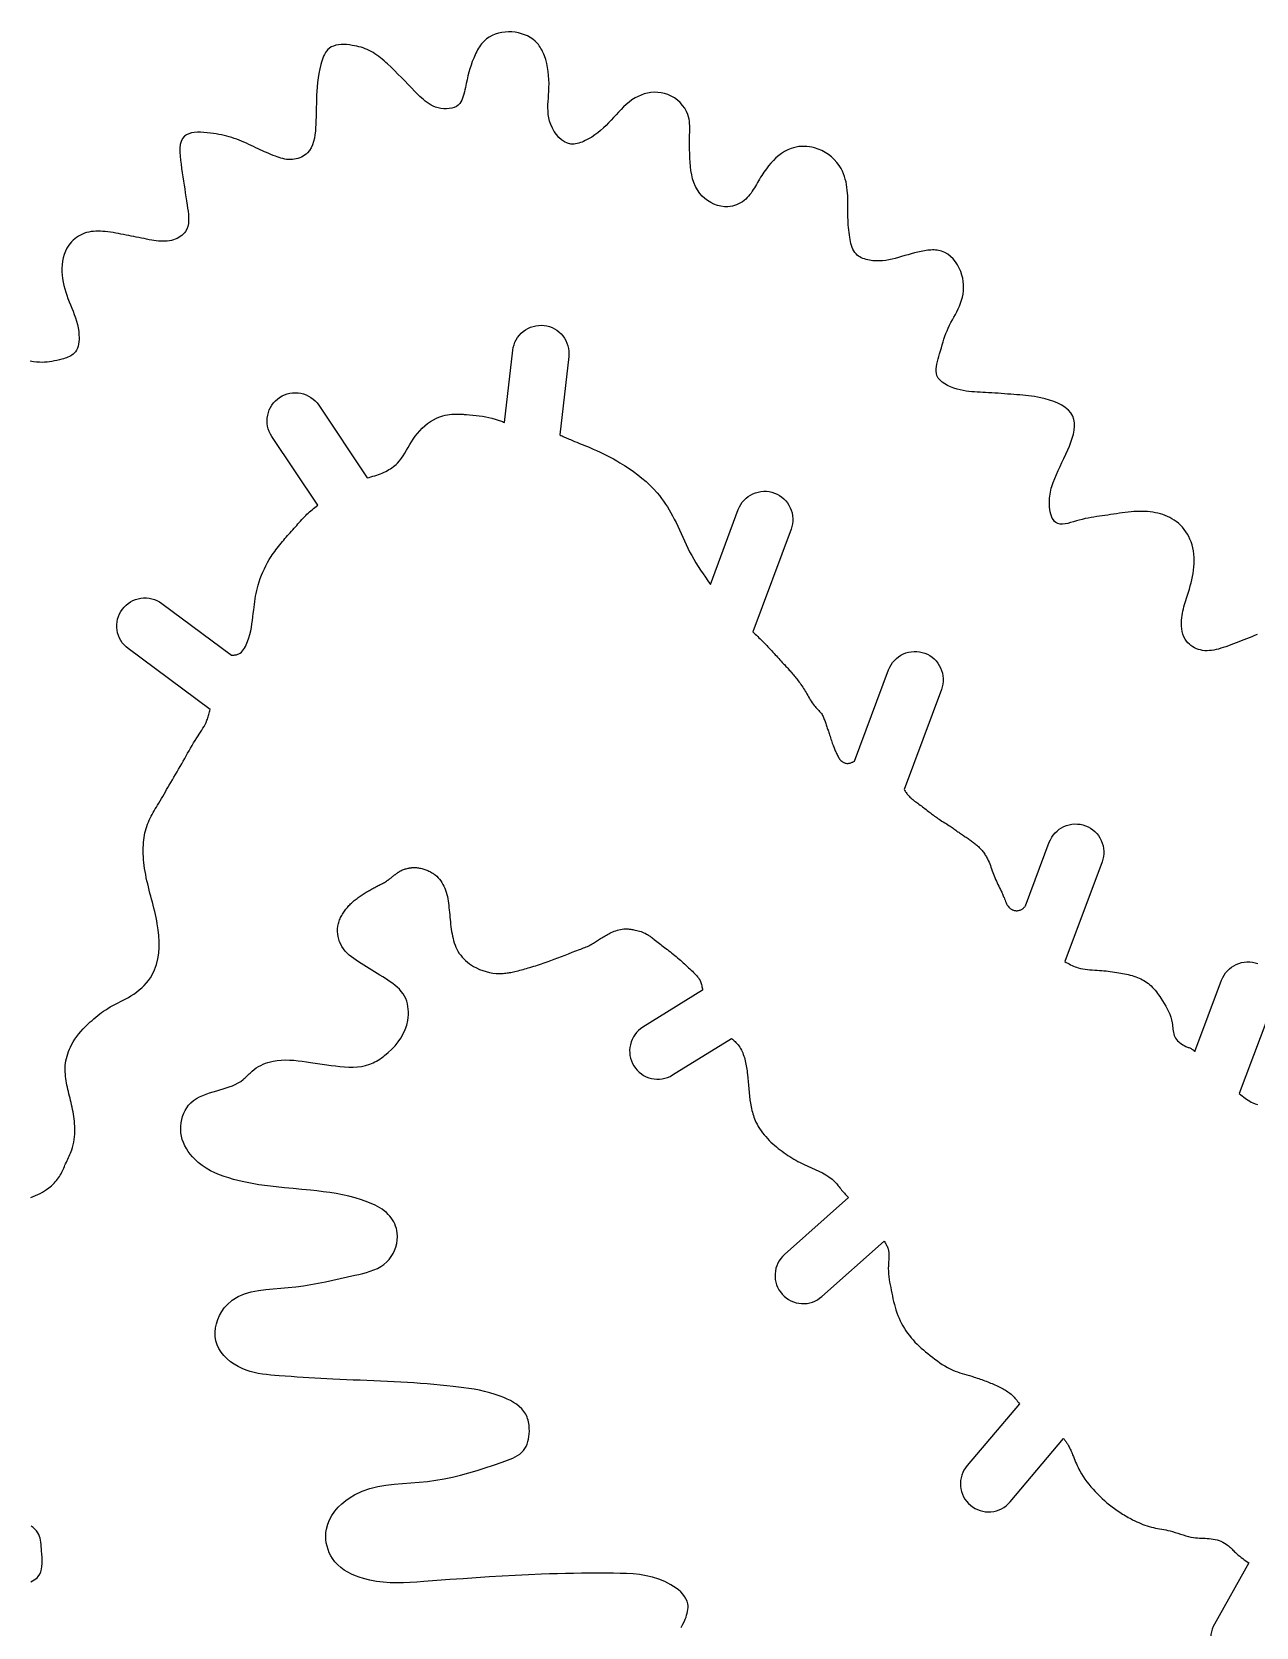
# Model space of a CAD drawing. Extents: x 0 to 235, y 0 to 140.
# Drawn here: x 174.3 to 206.95, y 47.94 to 90.47 of the extents above; entities that cross this region are included whole.
import ezdxf

# ---------------------------------------------------------------- set-up
doc = ezdxf.new("R2010")
doc.units = 0
doc.layers.add('CK_LEVEL_1', color=1, linetype='CONTINUOUS')

msp = doc.modelspace()

# ---------------------------------------------------------------- linework, layer by layer
at = {"layer": 'CK_LEVEL_1'}
for points in [[(206.983, 74.407), (206.91, 74.379), (206.838, 74.35), (206.765, 74.322), (206.693, 74.293), (206.625, 74.265), (206.556, 74.237), (206.487, 74.21), (206.418, 74.183), (206.349, 74.156), (206.28, 74.13), (206.21, 74.105), (206.139, 74.081), (206.068, 74.057), (206.008, 74.039), (205.948, 74.021), (205.887, 74.006), (205.826, 73.993), (205.765, 73.983), (205.704, 73.977), (205.642, 73.974), (205.581, 73.976), (205.519, 73.984), (205.465, 73.995), (205.412, 74.011), (205.359, 74.03), (205.309, 74.054), (205.26, 74.082), (205.214, 74.113), (205.171, 74.148), (205.131, 74.186), (205.096, 74.227), (205.056, 74.286), (205.024, 74.35), (204.998, 74.417), (204.98, 74.488), (204.967, 74.56), (204.959, 74.634), (204.957, 74.708), (204.96, 74.783), (204.966, 74.857), (204.975, 74.917), (204.985, 74.976), (204.998, 75.034), (205.012, 75.091), (205.027, 75.148), (205.044, 75.205), (205.061, 75.261), (205.079, 75.317), (205.097, 75.373), (205.123, 75.454), (205.148, 75.536), (205.172, 75.619), (205.196, 75.702), (205.217, 75.785), (205.237, 75.869), (205.254, 75.953), (205.269, 76.038), (205.282, 76.124), (205.291, 76.209), (205.296, 76.294), (205.298, 76.38), (205.296, 76.465), (205.29, 76.55), (205.279, 76.635), (205.263, 76.718), (205.242, 76.8), (205.215, 76.881), (205.187, 76.951), (205.154, 77.019), (205.118, 77.085), (205.077, 77.148), (205.032, 77.209), (204.984, 77.267), (204.932, 77.322), (204.877, 77.373), (204.818, 77.42), (204.764, 77.458), (204.707, 77.494), (204.648, 77.526), (204.587, 77.555), (204.525, 77.581), (204.462, 77.604), (204.397, 77.624), (204.332, 77.641), (204.267, 77.655), (204.195, 77.668), (204.124, 77.678), (204.051, 77.685), (203.979, 77.689), (203.907, 77.691), (203.834, 77.691), (203.761, 77.689), (203.689, 77.685), (203.616, 77.679), (203.537, 77.671), (203.459, 77.662), (203.381, 77.652), (203.303, 77.641), (203.225, 77.629), (203.148, 77.617), (203.071, 77.605), (202.995, 77.593), (202.919, 77.582), (202.845, 77.571), (202.771, 77.561), (202.698, 77.55), (202.623, 77.539), (202.548, 77.527), (202.472, 77.513), (202.394, 77.496), (202.315, 77.478), (202.233, 77.456), (202.157, 77.434), (202.081, 77.411), (202.004, 77.39), (201.929, 77.371), (201.856, 77.358), (201.787, 77.351), (201.722, 77.353), (201.663, 77.366), (201.61, 77.392), (201.574, 77.423), (201.542, 77.463), (201.515, 77.51), (201.493, 77.562), (201.474, 77.619), (201.46, 77.679), (201.449, 77.742), (201.442, 77.804), (201.437, 77.867), (201.436, 77.926), (201.437, 77.984), (201.441, 78.04), (201.446, 78.095), (201.454, 78.149), (201.464, 78.202), (201.475, 78.254), (201.488, 78.305), (201.503, 78.355), (201.538, 78.463), (201.578, 78.568), (201.623, 78.673), (201.671, 78.778), (201.721, 78.884), (201.773, 78.991), (201.826, 79.101), (201.879, 79.213), (201.931, 79.33), (201.973, 79.433), (202.013, 79.537), (202.048, 79.643), (202.076, 79.748), (202.096, 79.852), (202.107, 79.954), (202.106, 80.051), (202.091, 80.143), (202.062, 80.229), (202.011, 80.314), (201.944, 80.39), (201.862, 80.459), (201.768, 80.519), (201.665, 80.572), (201.554, 80.619), (201.44, 80.658), (201.323, 80.692), (201.207, 80.719), (201.124, 80.736), (201.042, 80.75), (200.962, 80.762), (200.882, 80.773), (200.803, 80.781), (200.725, 80.788), (200.647, 80.795), (200.568, 80.801), (200.489, 80.807), (200.406, 80.813), (200.322, 80.819), (200.238, 80.826), (200.154, 80.832), (200.069, 80.838), (199.985, 80.844), (199.901, 80.849), (199.817, 80.855), (199.734, 80.859), (199.661, 80.862), (199.587, 80.866), (199.514, 80.87), (199.441, 80.875), (199.367, 80.881), (199.292, 80.889), (199.216, 80.899), (199.139, 80.912), (199.061, 80.929), (198.974, 80.951), (198.887, 80.978), (198.802, 81.009), (198.721, 81.046), (198.645, 81.087), (198.577, 81.135), (198.519, 81.187), (198.472, 81.246), (198.438, 81.311), (198.423, 81.367), (198.416, 81.426), (198.416, 81.488), (198.423, 81.552), (198.434, 81.618), (198.45, 81.685), (198.468, 81.753), (198.488, 81.821), (198.508, 81.888), (198.532, 81.97), (198.556, 82.051), (198.579, 82.13), (198.602, 82.207), (198.625, 82.284), (198.65, 82.359), (198.677, 82.433), (198.706, 82.506), (198.737, 82.578), (198.773, 82.651), (198.811, 82.723), (198.85, 82.796), (198.89, 82.868), (198.93, 82.941), (198.969, 83.014), (199.006, 83.089), (199.04, 83.164), (199.07, 83.241), (199.096, 83.321), (199.117, 83.402), (199.133, 83.484), (199.143, 83.567), (199.148, 83.651), (199.146, 83.735), (199.139, 83.82), (199.125, 83.905), (199.104, 83.989), (199.073, 84.082), (199.033, 84.174), (198.986, 84.261), (198.931, 84.344), (198.869, 84.42), (198.801, 84.488), (198.727, 84.546), (198.647, 84.593), (198.562, 84.627), (198.522, 84.638), (198.482, 84.647), (198.442, 84.653), (198.4, 84.657), (198.359, 84.659), (198.317, 84.659), (198.275, 84.657), (198.233, 84.655), (198.191, 84.651), (198.102, 84.639), (198.013, 84.623), (197.925, 84.604), (197.839, 84.583), (197.752, 84.559), (197.666, 84.534), (197.581, 84.509), (197.495, 84.484), (197.408, 84.459), (197.324, 84.436), (197.24, 84.416), (197.155, 84.398), (197.07, 84.383), (196.984, 84.373), (196.898, 84.367), (196.811, 84.366), (196.723, 84.372), (196.636, 84.385), (196.591, 84.394), (196.547, 84.405), (196.503, 84.419), (196.461, 84.435), (196.42, 84.453), (196.38, 84.474), (196.344, 84.497), (196.31, 84.524), (196.279, 84.553), (196.247, 84.591), (196.219, 84.634), (196.195, 84.68), (196.175, 84.728), (196.159, 84.778), (196.144, 84.831), (196.133, 84.884), (196.122, 84.938), (196.113, 84.992), (196.103, 85.06), (196.094, 85.128), (196.086, 85.195), (196.079, 85.262), (196.073, 85.328), (196.069, 85.395), (196.065, 85.461), (196.063, 85.527), (196.061, 85.593), (196.061, 85.657), (196.061, 85.721), (196.061, 85.786), (196.061, 85.851), (196.061, 85.916), (196.061, 85.981), (196.059, 86.046), (196.057, 86.111), (196.053, 86.177), (196.047, 86.252), (196.038, 86.328), (196.026, 86.402), (196.012, 86.477), (195.993, 86.55), (195.972, 86.622), (195.946, 86.693), (195.916, 86.762), (195.882, 86.829), (195.828, 86.914), (195.767, 86.995), (195.698, 87.071), (195.623, 87.141), (195.542, 87.205), (195.456, 87.261), (195.366, 87.31), (195.271, 87.351), (195.174, 87.383), (195.104, 87.399), (195.034, 87.411), (194.963, 87.419), (194.892, 87.422), (194.821, 87.42), (194.751, 87.414), (194.681, 87.402), (194.613, 87.386), (194.546, 87.365), (194.459, 87.33), (194.375, 87.286), (194.294, 87.235), (194.218, 87.177), (194.144, 87.114), (194.075, 87.047), (194.009, 86.976), (193.946, 86.901), (193.887, 86.825), (193.855, 86.78), (193.823, 86.735), (193.793, 86.689), (193.763, 86.643), (193.734, 86.596), (193.705, 86.549), (193.677, 86.502), (193.649, 86.455), (193.621, 86.407), (193.594, 86.361), (193.567, 86.314), (193.538, 86.268), (193.509, 86.223), (193.479, 86.178), (193.447, 86.135), (193.413, 86.093), (193.377, 86.054), (193.339, 86.016), (193.295, 85.979), (193.247, 85.945), (193.198, 85.915), (193.146, 85.887), (193.092, 85.864), (193.037, 85.845), (192.98, 85.83), (192.922, 85.819), (192.864, 85.813), (192.769, 85.813), (192.674, 85.825), (192.581, 85.848), (192.49, 85.881), (192.403, 85.924), (192.32, 85.975), (192.242, 86.033), (192.172, 86.098), (192.109, 86.169), (192.047, 86.259), (191.995, 86.354), (191.953, 86.454), (191.921, 86.559), (191.895, 86.667), (191.876, 86.776), (191.863, 86.888), (191.853, 86.999), (191.847, 87.11), (191.844, 87.179), (191.842, 87.248), (191.84, 87.316), (191.839, 87.384), (191.838, 87.452), (191.838, 87.52), (191.839, 87.588), (191.84, 87.657), (191.841, 87.726), (191.843, 87.787), (191.844, 87.848), (191.844, 87.909), (191.843, 87.97), (191.839, 88.031), (191.834, 88.091), (191.824, 88.151), (191.811, 88.209), (191.794, 88.267), (191.758, 88.354), (191.711, 88.437), (191.654, 88.515), (191.588, 88.588), (191.515, 88.654), (191.435, 88.712), (191.35, 88.762), (191.261, 88.803), (191.168, 88.834), (191.079, 88.853), (190.989, 88.862), (190.899, 88.863), (190.809, 88.856), (190.72, 88.841), (190.632, 88.818), (190.546, 88.789), (190.464, 88.753), (190.384, 88.712), (190.302, 88.66), (190.224, 88.603), (190.15, 88.541), (190.079, 88.476), (190.011, 88.407), (189.944, 88.337), (189.878, 88.265), (189.812, 88.192), (189.746, 88.12), (189.679, 88.049), (189.61, 87.979), (189.539, 87.912), (189.466, 87.847), (189.39, 87.785), (189.312, 87.726), (189.23, 87.671), (189.144, 87.62), (189.055, 87.574), (189.013, 87.555), (188.971, 87.537), (188.929, 87.521), (188.886, 87.507), (188.843, 87.496), (188.799, 87.487), (188.757, 87.482), (188.714, 87.481), (188.672, 87.483), (188.586, 87.503), (188.504, 87.54), (188.426, 87.593), (188.355, 87.658), (188.289, 87.734), (188.231, 87.818), (188.181, 87.908), (188.139, 88.002), (188.107, 88.097), (188.085, 88.186), (188.071, 88.274), (188.063, 88.361), (188.061, 88.448), (188.062, 88.534), (188.067, 88.621), (188.073, 88.707), (188.079, 88.793), (188.085, 88.88), (188.089, 88.988), (188.09, 89.095), (188.087, 89.203), (188.08, 89.311), (188.069, 89.418), (188.052, 89.524), (188.029, 89.63), (188.001, 89.734), (187.966, 89.836), (187.951, 89.876), (187.934, 89.916), (187.916, 89.955), (187.896, 89.993), (187.876, 90.031), (187.854, 90.067), (187.83, 90.102), (187.805, 90.136), (187.778, 90.169), (187.72, 90.227), (187.657, 90.279), (187.588, 90.325), (187.515, 90.365), (187.437, 90.399), (187.357, 90.426), (187.274, 90.447), (187.189, 90.462), (187.102, 90.471), (187.011, 90.473), (186.919, 90.468), (186.829, 90.456), (186.74, 90.436), (186.655, 90.409), (186.573, 90.375), (186.496, 90.334), (186.424, 90.285), (186.358, 90.228), (186.325, 90.194), (186.293, 90.157), (186.264, 90.119), (186.236, 90.079), (186.21, 90.038), (186.186, 89.996), (186.163, 89.953), (186.141, 89.909), (186.12, 89.865), (186.08, 89.773), (186.043, 89.68), (186.01, 89.587), (185.98, 89.492), (185.952, 89.396), (185.927, 89.299), (185.903, 89.199), (185.88, 89.097), (185.859, 88.992), (185.846, 88.933), (185.834, 88.874), (185.82, 88.816), (185.804, 88.759), (185.785, 88.704), (185.763, 88.653), (185.737, 88.605), (185.707, 88.562), (185.67, 88.524), (185.619, 88.487), (185.56, 88.459), (185.496, 88.439), (185.427, 88.427), (185.355, 88.422), (185.281, 88.424), (185.207, 88.433), (185.135, 88.448), (185.065, 88.469), (185.004, 88.493), (184.946, 88.522), (184.891, 88.554), (184.839, 88.589), (184.789, 88.627), (184.74, 88.668), (184.693, 88.71), (184.648, 88.753), (184.603, 88.797), (184.511, 88.888), (184.421, 88.98), (184.331, 89.072), (184.242, 89.165), (184.152, 89.257), (184.061, 89.35), (183.969, 89.441), (183.876, 89.531), (183.781, 89.62), (183.735, 89.661), (183.689, 89.702), (183.642, 89.742), (183.594, 89.781), (183.546, 89.818), (183.497, 89.854), (183.447, 89.888), (183.396, 89.92), (183.344, 89.95), (183.293, 89.977), (183.24, 90.001), (183.187, 90.024), (183.132, 90.044), (183.076, 90.062), (183.019, 90.078), (182.96, 90.092), (182.9, 90.105), (182.839, 90.115), (182.766, 90.126), (182.692, 90.133), (182.618, 90.136), (182.545, 90.135), (182.473, 90.129), (182.405, 90.117), (182.341, 90.097), (182.281, 90.071), (182.228, 90.035), (182.191, 90.001), (182.157, 89.963), (182.128, 89.92), (182.101, 89.873), (182.078, 89.823), (182.057, 89.771), (182.038, 89.718), (182.021, 89.663), (182.006, 89.608), (181.976, 89.486), (181.952, 89.365), (181.933, 89.245), (181.918, 89.126), (181.906, 89.008), (181.898, 88.891), (181.892, 88.774), (181.888, 88.657), (181.884, 88.54), (181.883, 88.483), (181.882, 88.425), (181.88, 88.368), (181.879, 88.31), (181.877, 88.251), (181.876, 88.192), (181.874, 88.133), (181.872, 88.073), (181.869, 88.012), (181.864, 87.919), (181.857, 87.825), (181.846, 87.731), (181.831, 87.639), (181.81, 87.551), (181.782, 87.466), (181.746, 87.386), (181.7, 87.313), (181.644, 87.248), (181.608, 87.216), (181.57, 87.187), (181.528, 87.16), (181.485, 87.137), (181.439, 87.117), (181.392, 87.1), (181.344, 87.087), (181.296, 87.077), (181.247, 87.071), (181.195, 87.068), (181.143, 87.07), (181.091, 87.075), (181.04, 87.083), (180.989, 87.094), (180.939, 87.108), (180.889, 87.123), (180.839, 87.14), (180.79, 87.158), (180.731, 87.181), (180.672, 87.204), (180.615, 87.229), (180.557, 87.254), (180.5, 87.28), (180.443, 87.306), (180.386, 87.332), (180.33, 87.359), (180.273, 87.386), (180.209, 87.416), (180.146, 87.446), (180.082, 87.475), (180.017, 87.504), (179.953, 87.532), (179.889, 87.559), (179.824, 87.585), (179.76, 87.61), (179.696, 87.633), (179.629, 87.655), (179.562, 87.676), (179.494, 87.694), (179.426, 87.712), (179.356, 87.727), (179.285, 87.741), (179.212, 87.754), (179.137, 87.766), (179.059, 87.776), (178.973, 87.786), (178.885, 87.793), (178.797, 87.797), (178.711, 87.797), (178.628, 87.791), (178.55, 87.779), (178.479, 87.759), (178.416, 87.73), (178.363, 87.692), (178.312, 87.631), (178.277, 87.555), (178.255, 87.469), (178.244, 87.372), (178.243, 87.269), (178.248, 87.162), (178.259, 87.052), (178.274, 86.943), (178.289, 86.835), (178.307, 86.718), (178.324, 86.605), (178.34, 86.496), (178.356, 86.39), (178.372, 86.285), (178.388, 86.181), (178.404, 86.076), (178.421, 85.968), (178.438, 85.857), (178.451, 85.775), (178.463, 85.692), (178.472, 85.608), (178.477, 85.525), (178.477, 85.444), (178.47, 85.365), (178.455, 85.289), (178.43, 85.218), (178.394, 85.152), (178.365, 85.114), (178.332, 85.078), (178.295, 85.046), (178.255, 85.016), (178.212, 84.989), (178.167, 84.965), (178.12, 84.945), (178.072, 84.927), (178.023, 84.913), (177.964, 84.901), (177.905, 84.894), (177.846, 84.89), (177.788, 84.89), (177.729, 84.893), (177.67, 84.898), (177.611, 84.905), (177.552, 84.912), (177.492, 84.921), (177.424, 84.934), (177.356, 84.948), (177.287, 84.961), (177.219, 84.975), (177.151, 84.988), (177.082, 85.002), (177.014, 85.015), (176.946, 85.029), (176.878, 85.043), (176.809, 85.057), (176.74, 85.071), (176.672, 85.084), (176.603, 85.097), (176.534, 85.109), (176.464, 85.121), (176.395, 85.131), (176.325, 85.14), (176.254, 85.148), (176.191, 85.154), (176.128, 85.158), (176.065, 85.159), (176.002, 85.159), (175.939, 85.155), (175.877, 85.149), (175.816, 85.138), (175.755, 85.124), (175.696, 85.105), (175.642, 85.084), (175.589, 85.058), (175.537, 85.028), (175.488, 84.995), (175.441, 84.958), (175.396, 84.919), (175.354, 84.876), (175.315, 84.831), (175.279, 84.784), (175.231, 84.706), (175.191, 84.624), (175.158, 84.538), (175.133, 84.45), (175.115, 84.359), (175.103, 84.266), (175.098, 84.173), (175.098, 84.079), (175.104, 83.987), (175.115, 83.895), (175.13, 83.804), (175.15, 83.714), (175.173, 83.626), (175.199, 83.538), (175.228, 83.452), (175.259, 83.366), (175.291, 83.281), (175.324, 83.196), (175.358, 83.11), (175.393, 83.025), (175.425, 82.939), (175.456, 82.852), (175.485, 82.764), (175.509, 82.675), (175.529, 82.583), (175.544, 82.489), (175.552, 82.392), (175.554, 82.332), (175.553, 82.271), (175.548, 82.211), (175.539, 82.152), (175.527, 82.095), (175.509, 82.041), (175.486, 81.991), (175.458, 81.945), (175.424, 81.904), (175.396, 81.878), (175.365, 81.855), (175.331, 81.835), (175.296, 81.817), (175.258, 81.801), (175.219, 81.786), (175.18, 81.773), (175.139, 81.761), (175.099, 81.749), (175.031, 81.732), (174.964, 81.715), (174.898, 81.701), (174.831, 81.689), (174.765, 81.678), (174.7, 81.671), (174.634, 81.666), (174.569, 81.663), (174.503, 81.664), (174.42, 81.67), (174.337, 81.679), (174.253, 81.692)], [(207.437, 64.667), (206.502, 62.167), (206.541, 62.135), (206.58, 62.105), (206.619, 62.074), (206.658, 62.045), (206.698, 62.017), (206.739, 61.99), (206.78, 61.965), (206.823, 61.942), (206.867, 61.922), (206.925, 61.899), (206.985, 61.88)], [(174.27, 49.151), (174.315, 49.176), (174.358, 49.202), (174.398, 49.231), (174.434, 49.262), (174.465, 49.296), (174.504, 49.354), (174.532, 49.419), (174.552, 49.489), (174.564, 49.564), (174.569, 49.642), (174.57, 49.724), (174.567, 49.807), (174.562, 49.891), (174.556, 49.974), (174.552, 50.034), (174.547, 50.093), (174.542, 50.15), (174.535, 50.207), (174.526, 50.261), (174.513, 50.314), (174.498, 50.364), (174.478, 50.412), (174.454, 50.457), (174.418, 50.507), (174.375, 50.554), (174.326, 50.597), (174.273, 50.636)]]:
    msp.add_lwpolyline(points, dxfattribs=at)
for points in [[(174.267, 59.399), (174.33, 59.423), (174.393, 59.449), (174.455, 59.477), (174.516, 59.507), (174.575, 59.54), (174.633, 59.575), (174.69, 59.613), (174.745, 59.654), (174.782, 59.683), (174.818, 59.713), (174.852, 59.745), (174.886, 59.778), (174.918, 59.812), (174.949, 59.847), (174.978, 59.884), (175.006, 59.921), (175.031, 59.96), (175.053, 59.996), (175.073, 60.032), (175.092, 60.07), (175.11, 60.107), (175.128, 60.146), (175.145, 60.184), (175.162, 60.223), (175.179, 60.262), (175.196, 60.3), (175.215, 60.34), (175.234, 60.381), (175.253, 60.421), (175.273, 60.461), (175.291, 60.501), (175.31, 60.542), (175.327, 60.582), (175.344, 60.623), (175.359, 60.665), (175.381, 60.732), (175.399, 60.802), (175.414, 60.872), (175.425, 60.943), (175.433, 61.014), (175.439, 61.086), (175.442, 61.158), (175.442, 61.23), (175.44, 61.303), (175.436, 61.366), (175.431, 61.43), (175.424, 61.494), (175.416, 61.557), (175.406, 61.62), (175.395, 61.682), (175.383, 61.745), (175.371, 61.807), (175.357, 61.869), (175.343, 61.928), (175.329, 61.986), (175.314, 62.045), (175.3, 62.103), (175.285, 62.162), (175.271, 62.22), (175.257, 62.279), (175.244, 62.338), (175.231, 62.397), (175.22, 62.455), (175.21, 62.512), (175.202, 62.57), (175.194, 62.628), (175.189, 62.686), (175.185, 62.744), (175.184, 62.803), (175.185, 62.861), (175.188, 62.919), (175.195, 62.982), (175.205, 63.046), (175.218, 63.108), (175.234, 63.17), (175.253, 63.232), (175.274, 63.292), (175.298, 63.352), (175.325, 63.41), (175.353, 63.468), (175.397, 63.544), (175.444, 63.618), (175.494, 63.689), (175.548, 63.758), (175.604, 63.825), (175.663, 63.891), (175.724, 63.954), (175.787, 64.016), (175.851, 64.077), (175.9, 64.121), (175.95, 64.165), (176.001, 64.208), (176.052, 64.25), (176.104, 64.291), (176.157, 64.33), (176.21, 64.368), (176.265, 64.404), (176.32, 64.439), (176.387, 64.479), (176.455, 64.516), (176.524, 64.552), (176.594, 64.588), (176.663, 64.623), (176.733, 64.659), (176.802, 64.695), (176.871, 64.734), (176.938, 64.774), (177.013, 64.823), (177.086, 64.875), (177.157, 64.931), (177.225, 64.99), (177.289, 65.052), (177.349, 65.117), (177.405, 65.186), (177.457, 65.257), (177.503, 65.332), (177.569, 65.467), (177.619, 65.609), (177.655, 65.757), (177.678, 65.909), (177.689, 66.065), (177.69, 66.223), (177.681, 66.381), (177.664, 66.538), (177.641, 66.693), (177.626, 66.777), (177.609, 66.861), (177.591, 66.944), (177.572, 67.026), (177.552, 67.108), (177.531, 67.19), (177.51, 67.271), (177.489, 67.352), (177.467, 67.433), (177.446, 67.514), (177.425, 67.595), (177.405, 67.677), (177.385, 67.758), (177.366, 67.84), (177.348, 67.923), (177.331, 68.005), (177.316, 68.088), (177.303, 68.171), (177.292, 68.248), (177.282, 68.326), (177.275, 68.404), (177.269, 68.482), (177.266, 68.561), (177.264, 68.639), (177.266, 68.717), (177.269, 68.796), (177.275, 68.874), (177.282, 68.935), (177.29, 68.996), (177.301, 69.056), (177.313, 69.116), (177.327, 69.176), (177.342, 69.235), (177.36, 69.293), (177.381, 69.351), (177.403, 69.408), (177.425, 69.46), (177.45, 69.511), (177.475, 69.561), (177.502, 69.611), (177.53, 69.66), (177.559, 69.709), (177.588, 69.758), (177.617, 69.807), (177.646, 69.855), (177.682, 69.914), (177.717, 69.974), (177.752, 70.033), (177.787, 70.093), (177.821, 70.152), (177.856, 70.212), (177.89, 70.271), (177.925, 70.331), (177.96, 70.39), (178.001, 70.461), (178.043, 70.533), (178.085, 70.604), (178.127, 70.675), (178.169, 70.747), (178.21, 70.818), (178.252, 70.889), (178.293, 70.961), (178.334, 71.033), (178.373, 71.102), (178.412, 71.171), (178.451, 71.241), (178.49, 71.31), (178.53, 71.379), (178.57, 71.448), (178.61, 71.517), (178.652, 71.585), (178.694, 71.653), (178.727, 71.704), (178.76, 71.754), (178.793, 71.805), (178.826, 71.856), (178.857, 71.907), (178.887, 71.959), (178.916, 72.012), (178.942, 72.066), (178.966, 72.12), (178.978, 72.151), (178.989, 72.182), (178.999, 72.214), (179.009, 72.246), (179.018, 72.277), (179.027, 72.31), (179.036, 72.342), (179.044, 72.374), (179.053, 72.406), (176.864, 74.032, -0.414214), (176.709, 75.082, -0.414214), (177.759, 75.237), (179.622, 73.853), (179.644, 73.855), (179.666, 73.857), (179.689, 73.86), (179.71, 73.863), (179.732, 73.866), (179.753, 73.87), (179.774, 73.876), (179.793, 73.882), (179.813, 73.89), (179.85, 73.911), (179.884, 73.937), (179.916, 73.969), (179.944, 74.004), (179.97, 74.043), (179.993, 74.085), (180.014, 74.129), (180.033, 74.174), (180.051, 74.219), (180.084, 74.315), (180.111, 74.41), (180.133, 74.505), (180.152, 74.598), (180.167, 74.692), (180.18, 74.785), (180.191, 74.878), (180.202, 74.972), (180.212, 75.066), (180.221, 75.139), (180.231, 75.212), (180.241, 75.285), (180.253, 75.358), (180.265, 75.432), (180.28, 75.505), (180.295, 75.577), (180.312, 75.65), (180.332, 75.721), (180.359, 75.811), (180.389, 75.899), (180.422, 75.986), (180.458, 76.072), (180.497, 76.157), (180.539, 76.24), (180.583, 76.323), (180.629, 76.404), (180.678, 76.483), (180.709, 76.53), (180.74, 76.576), (180.772, 76.622), (180.804, 76.667), (180.838, 76.712), (180.872, 76.756), (180.906, 76.8), (180.942, 76.843), (180.977, 76.886), (181.012, 76.926), (181.047, 76.965), (181.082, 77.005), (181.118, 77.044), (181.153, 77.083), (181.189, 77.122), (181.224, 77.162), (181.26, 77.201), (181.295, 77.241), (181.328, 77.279), (181.361, 77.318), (181.394, 77.356), (181.428, 77.395), (181.461, 77.433), (181.495, 77.471), (181.529, 77.508), (181.564, 77.545), (181.599, 77.581), (181.633, 77.613), (181.667, 77.644), (181.702, 77.675), (181.738, 77.705), (181.774, 77.735), (181.81, 77.765), (181.846, 77.794), (181.883, 77.823), (181.92, 77.852), (180.697, 79.688, -0.414214), (180.905, 80.729, -0.414214), (181.946, 80.52), (183.237, 78.581), (183.289, 78.596), (183.34, 78.61), (183.391, 78.625), (183.443, 78.641), (183.493, 78.657), (183.544, 78.675), (183.594, 78.693), (183.643, 78.713), (183.692, 78.735), (183.735, 78.756), (183.778, 78.779), (183.819, 78.803), (183.86, 78.828), (183.9, 78.855), (183.938, 78.883), (183.975, 78.913), (184.011, 78.944), (184.045, 78.977), (184.102, 79.039), (184.154, 79.105), (184.202, 79.174), (184.248, 79.246), (184.292, 79.319), (184.335, 79.394), (184.378, 79.469), (184.423, 79.543), (184.469, 79.616), (184.524, 79.694), (184.582, 79.769), (184.644, 79.841), (184.71, 79.909), (184.779, 79.973), (184.852, 80.032), (184.929, 80.085), (185.008, 80.133), (185.092, 80.175), (185.147, 80.198), (185.204, 80.218), (185.262, 80.236), (185.32, 80.251), (185.38, 80.263), (185.439, 80.273), (185.5, 80.28), (185.56, 80.284), (185.62, 80.286), (185.65, 80.286), (185.679, 80.285), (185.709, 80.284), (185.738, 80.283), (185.768, 80.281), (185.797, 80.279), (185.827, 80.277), (185.856, 80.275), (185.886, 80.272), (185.972, 80.265), (186.058, 80.257), (186.144, 80.249), (186.23, 80.238), (186.316, 80.227), (186.401, 80.213), (186.485, 80.196), (186.569, 80.176), (186.651, 80.152), (186.68, 80.143), (186.708, 80.134), (186.736, 80.124), (186.764, 80.114), (186.792, 80.103), (186.82, 80.093), (186.847, 80.082), (186.875, 80.071), (186.903, 80.06), (187.125, 81.988, -0.414214), (187.957, 82.647, -0.414214), (188.616, 81.816), (188.376, 79.732), (188.407, 79.717), (188.439, 79.703), (188.47, 79.688), (188.502, 79.673), (188.533, 79.659), (188.565, 79.645), (188.596, 79.631), (188.628, 79.617), (188.66, 79.603), (188.717, 79.579), (188.774, 79.555), (188.831, 79.531), (188.889, 79.508), (188.946, 79.485), (189.004, 79.463), (189.061, 79.439), (189.119, 79.416), (189.176, 79.392), (189.268, 79.353), (189.36, 79.312), (189.451, 79.27), (189.541, 79.226), (189.631, 79.181), (189.72, 79.135), (189.808, 79.087), (189.896, 79.037), (189.982, 78.987), (190.104, 78.912), (190.224, 78.833), (190.342, 78.752), (190.457, 78.667), (190.569, 78.578), (190.677, 78.485), (190.782, 78.388), (190.881, 78.287), (190.976, 78.181), (191.035, 78.11), (191.091, 78.037), (191.146, 77.962), (191.198, 77.886), (191.248, 77.809), (191.296, 77.73), (191.343, 77.65), (191.387, 77.569), (191.43, 77.487), (191.478, 77.39), (191.524, 77.293), (191.568, 77.195), (191.612, 77.097), (191.656, 76.999), (191.7, 76.901), (191.745, 76.804), (191.792, 76.707), (191.84, 76.612), (191.895, 76.511), (191.951, 76.413), (192.01, 76.315), (192.071, 76.219), (192.134, 76.123), (192.198, 76.028), (192.263, 75.933), (192.328, 75.839), (192.394, 75.745), (193.139, 77.739, -0.414214), (194.105, 78.179, -0.414214), (194.545, 77.213), (193.523, 74.479), (193.557, 74.448), (193.59, 74.417), (193.623, 74.386), (193.656, 74.355), (193.689, 74.323), (193.722, 74.292), (193.755, 74.26), (193.788, 74.228), (193.82, 74.196), (193.847, 74.168), (193.875, 74.14), (193.902, 74.112), (193.929, 74.083), (193.956, 74.055), (193.983, 74.026), (194.01, 73.997), (194.036, 73.968), (194.063, 73.939), (194.094, 73.904), (194.125, 73.87), (194.156, 73.835), (194.188, 73.8), (194.219, 73.766), (194.25, 73.731), (194.282, 73.696), (194.313, 73.662), (194.345, 73.628), (194.367, 73.604), (194.389, 73.58), (194.411, 73.556), (194.434, 73.533), (194.456, 73.509), (194.478, 73.485), (194.5, 73.461), (194.522, 73.437), (194.543, 73.413), (194.566, 73.387), (194.588, 73.361), (194.611, 73.335), (194.632, 73.309), (194.654, 73.283), (194.676, 73.256), (194.697, 73.229), (194.718, 73.202), (194.738, 73.175), (194.763, 73.141), (194.787, 73.108), (194.811, 73.074), (194.835, 73.039), (194.858, 73.005), (194.88, 72.97), (194.903, 72.934), (194.924, 72.899), (194.945, 72.863), (194.968, 72.823), (194.99, 72.783), (195.012, 72.743), (195.034, 72.704), (195.057, 72.665), (195.081, 72.626), (195.106, 72.588), (195.133, 72.552), (195.161, 72.516), (195.185, 72.489), (195.21, 72.463), (195.235, 72.437), (195.26, 72.411), (195.285, 72.385), (195.309, 72.358), (195.332, 72.331), (195.354, 72.303), (195.374, 72.274), (195.388, 72.249), (195.401, 72.224), (195.412, 72.198), (195.423, 72.171), (195.433, 72.144), (195.443, 72.116), (195.452, 72.088), (195.461, 72.061), (195.47, 72.033), (195.48, 72.003), (195.49, 71.974), (195.501, 71.944), (195.511, 71.915), (195.522, 71.886), (195.532, 71.857), (195.542, 71.827), (195.553, 71.798), (195.563, 71.769), (195.575, 71.732), (195.587, 71.694), (195.599, 71.657), (195.611, 71.62), (195.622, 71.583), (195.634, 71.546), (195.647, 71.509), (195.66, 71.472), (195.673, 71.436), (195.683, 71.41), (195.693, 71.385), (195.704, 71.36), (195.715, 71.334), (195.726, 71.309), (195.738, 71.284), (195.75, 71.258), (195.762, 71.233), (195.774, 71.207), (195.787, 71.182), (195.799, 71.157), (195.813, 71.133), (195.827, 71.109), (195.842, 71.086), (195.859, 71.065), (195.877, 71.045), (195.897, 71.027), (195.919, 71.011), (195.936, 71.001), (195.954, 70.993), (195.972, 70.986), (195.992, 70.98), (196.011, 70.976), (196.031, 70.973), (196.051, 70.972), (196.071, 70.972), (196.09, 70.974), (196.108, 70.977), (196.125, 70.981), (196.142, 70.987), (196.158, 70.993), (196.174, 71), (196.191, 71.008), (196.207, 71.016), (196.223, 71.024), (196.239, 71.033), (197.149, 73.469, -0.414214), (198.115, 73.909, -0.414214), (198.555, 72.943), (197.559, 70.277), (197.573, 70.256), (197.587, 70.235), (197.601, 70.214), (197.615, 70.193), (197.63, 70.173), (197.645, 70.153), (197.661, 70.133), (197.677, 70.114), (197.694, 70.095), (197.717, 70.072), (197.741, 70.049), (197.765, 70.028), (197.791, 70.007), (197.817, 69.986), (197.843, 69.966), (197.87, 69.947), (197.897, 69.927), (197.924, 69.908), (197.957, 69.884), (197.989, 69.861), (198.021, 69.837), (198.053, 69.813), (198.084, 69.789), (198.116, 69.765), (198.148, 69.741), (198.179, 69.716), (198.211, 69.692), (198.238, 69.671), (198.266, 69.65), (198.293, 69.629), (198.321, 69.608), (198.349, 69.587), (198.376, 69.567), (198.405, 69.546), (198.433, 69.526), (198.461, 69.506), (198.497, 69.482), (198.534, 69.458), (198.571, 69.435), (198.607, 69.412), (198.644, 69.389), (198.681, 69.365), (198.718, 69.342), (198.754, 69.318), (198.79, 69.294), (198.816, 69.277), (198.841, 69.259), (198.866, 69.241), (198.891, 69.223), (198.916, 69.205), (198.941, 69.187), (198.966, 69.169), (198.991, 69.151), (199.017, 69.134), (199.041, 69.117), (199.066, 69.1), (199.092, 69.083), (199.117, 69.067), (199.142, 69.05), (199.167, 69.034), (199.192, 69.017), (199.218, 69.001), (199.243, 68.984), (199.267, 68.967), (199.291, 68.951), (199.315, 68.934), (199.339, 68.917), (199.363, 68.9), (199.386, 68.882), (199.409, 68.864), (199.432, 68.846), (199.455, 68.828), (199.477, 68.809), (199.499, 68.79), (199.52, 68.771), (199.542, 68.752), (199.562, 68.732), (199.583, 68.712), (199.602, 68.691), (199.622, 68.67), (199.641, 68.648), (199.659, 68.625), (199.677, 68.602), (199.694, 68.578), (199.711, 68.554), (199.727, 68.529), (199.743, 68.504), (199.758, 68.479), (199.772, 68.453), (199.785, 68.427), (199.806, 68.383), (199.826, 68.339), (199.844, 68.294), (199.862, 68.248), (199.878, 68.202), (199.895, 68.156), (199.911, 68.11), (199.927, 68.064), (199.945, 68.018), (199.963, 67.971), (199.982, 67.925), (200.002, 67.879), (200.023, 67.833), (200.044, 67.787), (200.065, 67.742), (200.087, 67.697), (200.108, 67.652), (200.13, 67.607), (200.141, 67.584), (200.153, 67.561), (200.164, 67.537), (200.175, 67.514), (200.186, 67.49), (200.196, 67.466), (200.207, 67.442), (200.217, 67.418), (200.227, 67.394), (200.24, 67.359), (200.253, 67.325), (200.267, 67.291), (200.281, 67.257), (200.297, 67.225), (200.314, 67.194), (200.333, 67.164), (200.355, 67.137), (200.38, 67.113), (200.392, 67.102), (200.405, 67.093), (200.419, 67.084), (200.433, 67.076), (200.448, 67.069), (200.463, 67.063), (200.478, 67.057), (200.494, 67.052), (200.51, 67.049), (200.531, 67.046), (200.553, 67.044), (200.574, 67.044), (200.595, 67.046), (200.616, 67.049), (200.637, 67.054), (200.657, 67.061), (200.676, 67.069), (200.695, 67.078), (200.708, 67.087), (200.721, 67.096), (200.733, 67.106), (200.745, 67.116), (200.757, 67.127), (200.768, 67.139), (200.779, 67.151), (200.79, 67.162), (200.801, 67.174), (201.435, 68.869, -0.414214), (202.4, 69.309, -0.414214), (202.841, 68.343), (201.848, 65.689), (201.887, 65.667), (201.926, 65.646), (201.965, 65.625), (202.004, 65.605), (202.043, 65.586), (202.082, 65.568), (202.122, 65.551), (202.163, 65.536), (202.203, 65.522), (202.264, 65.506), (202.326, 65.492), (202.389, 65.482), (202.453, 65.475), (202.517, 65.469), (202.581, 65.465), (202.645, 65.461), (202.71, 65.458), (202.775, 65.454), (202.832, 65.449), (202.89, 65.444), (202.947, 65.439), (203.005, 65.432), (203.062, 65.425), (203.119, 65.417), (203.176, 65.409), (203.232, 65.4), (203.289, 65.39), (203.34, 65.381), (203.39, 65.372), (203.441, 65.362), (203.491, 65.351), (203.541, 65.339), (203.591, 65.327), (203.641, 65.313), (203.69, 65.297), (203.739, 65.281), (203.784, 65.264), (203.829, 65.245), (203.873, 65.225), (203.916, 65.204), (203.958, 65.181), (204, 65.156), (204.04, 65.13), (204.078, 65.102), (204.115, 65.072), (204.153, 65.037), (204.19, 65.001), (204.224, 64.963), (204.258, 64.924), (204.29, 64.883), (204.321, 64.841), (204.351, 64.798), (204.38, 64.755), (204.409, 64.711), (204.454, 64.642), (204.497, 64.573), (204.539, 64.503), (204.578, 64.431), (204.614, 64.359), (204.645, 64.284), (204.673, 64.209), (204.695, 64.131), (204.711, 64.051), (204.717, 64.009), (204.722, 63.967), (204.726, 63.924), (204.731, 63.882), (204.736, 63.84), (204.743, 63.799), (204.753, 63.759), (204.765, 63.72), (204.781, 63.683), (204.801, 63.646), (204.826, 63.611), (204.854, 63.578), (204.886, 63.547), (204.92, 63.518), (204.957, 63.491), (204.996, 63.467), (205.035, 63.446), (205.076, 63.426), (205.097, 63.418), (205.118, 63.409), (205.139, 63.401), (205.159, 63.393), (205.179, 63.384), (205.199, 63.375), (205.219, 63.366), (205.237, 63.355), (205.255, 63.343), (205.263, 63.338), (205.27, 63.332), (205.277, 63.326), (205.285, 63.32), (205.292, 63.314), (205.299, 63.308), (205.305, 63.301), (205.312, 63.295), (205.319, 63.289), (206.031, 65.192, -0.414214), (206.996, 65.633, -0.414214)], [(191.618, 47.933), (191.662, 48.019), (191.703, 48.107), (191.724, 48.158), (191.744, 48.209), (191.761, 48.261), (191.776, 48.313), (191.787, 48.365), (191.795, 48.417), (191.799, 48.468), (191.798, 48.518), (191.792, 48.567), (191.773, 48.636), (191.743, 48.702), (191.704, 48.764), (191.657, 48.824), (191.603, 48.881), (191.543, 48.934), (191.479, 48.984), (191.412, 49.03), (191.343, 49.073), (191.18, 49.159), (191.015, 49.226), (190.847, 49.278), (190.677, 49.316), (190.505, 49.344), (190.332, 49.361), (190.158, 49.372), (189.984, 49.378), (189.809, 49.38), (189.595, 49.382), (189.381, 49.383), (189.167, 49.382), (188.953, 49.381), (188.74, 49.378), (188.527, 49.374), (188.314, 49.369), (188.101, 49.362), (187.888, 49.355), (187.54, 49.34), (187.191, 49.323), (186.843, 49.303), (186.495, 49.282), (186.146, 49.259), (185.797, 49.235), (185.448, 49.21), (185.098, 49.185), (184.747, 49.16), (184.567, 49.147), (184.388, 49.136), (184.208, 49.129), (184.028, 49.126), (183.849, 49.129), (183.67, 49.141), (183.492, 49.162), (183.314, 49.194), (183.137, 49.239), (183.03, 49.273), (182.925, 49.312), (182.822, 49.358), (182.723, 49.409), (182.628, 49.467), (182.538, 49.532), (182.456, 49.604), (182.381, 49.684), (182.315, 49.771), (182.268, 49.848), (182.228, 49.929), (182.195, 50.015), (182.169, 50.103), (182.15, 50.193), (182.139, 50.284), (182.136, 50.376), (182.14, 50.467), (182.153, 50.557), (182.187, 50.685), (182.237, 50.807), (182.301, 50.924), (182.379, 51.035), (182.467, 51.138), (182.565, 51.234), (182.671, 51.322), (182.783, 51.401), (182.9, 51.471), (183.102, 51.567), (183.31, 51.64), (183.524, 51.693), (183.741, 51.732), (183.962, 51.758), (184.184, 51.777), (184.406, 51.793), (184.627, 51.809), (184.847, 51.829), (185.071, 51.859), (185.293, 51.897), (185.513, 51.942), (185.732, 51.995), (185.951, 52.054), (186.17, 52.119), (186.39, 52.188), (186.613, 52.262), (186.839, 52.34), (186.911, 52.365), (186.983, 52.391), (187.053, 52.419), (187.121, 52.448), (187.187, 52.481), (187.249, 52.517), (187.307, 52.558), (187.359, 52.603), (187.406, 52.654), (187.444, 52.706), (187.476, 52.764), (187.503, 52.825), (187.525, 52.889), (187.542, 52.956), (187.554, 53.025), (187.561, 53.095), (187.565, 53.166), (187.564, 53.236), (187.561, 53.282), (187.557, 53.328), (187.551, 53.373), (187.543, 53.417), (187.532, 53.46), (187.52, 53.502), (187.505, 53.544), (187.489, 53.583), (187.469, 53.622), (187.421, 53.697), (187.363, 53.765), (187.297, 53.828), (187.223, 53.885), (187.144, 53.937), (187.059, 53.983), (186.972, 54.026), (186.882, 54.065), (186.791, 54.1), (186.651, 54.149), (186.511, 54.191), (186.371, 54.227), (186.232, 54.258), (186.093, 54.285), (185.954, 54.308), (185.815, 54.328), (185.675, 54.345), (185.535, 54.362), (185.362, 54.38), (185.188, 54.398), (185.014, 54.414), (184.839, 54.429), (184.663, 54.442), (184.488, 54.455), (184.312, 54.466), (184.136, 54.477), (183.96, 54.486), (183.778, 54.495), (183.596, 54.503), (183.415, 54.51), (183.233, 54.517), (183.051, 54.524), (182.87, 54.531), (182.688, 54.538), (182.507, 54.546), (182.326, 54.554), (182.166, 54.562), (182.006, 54.571), (181.847, 54.581), (181.687, 54.59), (181.528, 54.601), (181.368, 54.612), (181.209, 54.623), (181.049, 54.634), (180.889, 54.646), (180.777, 54.654), (180.666, 54.664), (180.555, 54.675), (180.444, 54.689), (180.334, 54.708), (180.224, 54.731), (180.116, 54.76), (180.008, 54.795), (179.902, 54.839), (179.796, 54.891), (179.693, 54.952), (179.595, 55.021), (179.504, 55.098), (179.42, 55.182), (179.347, 55.272), (179.285, 55.369), (179.236, 55.471), (179.202, 55.579), (179.185, 55.69), (179.182, 55.804), (179.194, 55.919), (179.218, 56.034), (179.255, 56.147), (179.303, 56.255), (179.36, 56.358), (179.427, 56.454), (179.501, 56.54), (179.641, 56.661), (179.797, 56.756), (179.968, 56.827), (180.149, 56.879), (180.339, 56.917), (180.534, 56.943), (180.733, 56.962), (180.932, 56.978), (181.129, 56.995), (181.335, 57.017), (181.537, 57.045), (181.736, 57.076), (181.932, 57.112), (182.127, 57.15), (182.321, 57.192), (182.516, 57.235), (182.714, 57.28), (182.914, 57.325), (183.017, 57.349), (183.12, 57.374), (183.222, 57.401), (183.322, 57.432), (183.42, 57.467), (183.514, 57.509), (183.603, 57.557), (183.687, 57.614), (183.764, 57.68), (183.826, 57.747), (183.882, 57.822), (183.931, 57.903), (183.972, 57.988), (184.005, 58.078), (184.029, 58.17), (184.043, 58.264), (184.048, 58.358), (184.042, 58.452), (184.032, 58.514), (184.018, 58.575), (183.998, 58.634), (183.975, 58.692), (183.948, 58.747), (183.916, 58.801), (183.882, 58.853), (183.844, 58.901), (183.803, 58.947), (183.752, 58.997), (183.697, 59.042), (183.64, 59.084), (183.579, 59.122), (183.517, 59.158), (183.453, 59.191), (183.387, 59.221), (183.321, 59.249), (183.253, 59.276), (183.088, 59.335), (182.921, 59.386), (182.752, 59.43), (182.583, 59.468), (182.412, 59.501), (182.241, 59.529), (182.069, 59.553), (181.897, 59.574), (181.724, 59.593), (181.495, 59.615), (181.267, 59.636), (181.038, 59.658), (180.81, 59.681), (180.582, 59.708), (180.354, 59.74), (180.127, 59.778), (179.901, 59.825), (179.675, 59.881), (179.548, 59.918), (179.422, 59.959), (179.298, 60.005), (179.177, 60.056), (179.059, 60.113), (178.945, 60.177), (178.837, 60.249), (178.734, 60.328), (178.638, 60.416), (178.576, 60.481), (178.519, 60.55), (178.465, 60.623), (178.417, 60.7), (178.375, 60.779), (178.339, 60.862), (178.309, 60.948), (178.287, 61.035), (178.272, 61.125), (178.266, 61.213), (178.267, 61.301), (178.276, 61.389), (178.292, 61.476), (178.315, 61.561), (178.345, 61.643), (178.382, 61.72), (178.425, 61.793), (178.476, 61.86), (178.539, 61.925), (178.61, 61.984), (178.686, 62.035), (178.769, 62.08), (178.855, 62.12), (178.945, 62.156), (179.037, 62.188), (179.131, 62.218), (179.226, 62.246), (179.311, 62.271), (179.396, 62.295), (179.48, 62.321), (179.562, 62.348), (179.643, 62.379), (179.72, 62.412), (179.795, 62.451), (179.865, 62.494), (179.932, 62.543), (179.96, 62.567), (179.986, 62.591), (180.012, 62.615), (180.038, 62.641), (180.064, 62.666), (180.09, 62.692), (180.116, 62.717), (180.142, 62.742), (180.17, 62.767), (180.224, 62.81), (180.28, 62.851), (180.339, 62.887), (180.401, 62.921), (180.464, 62.95), (180.528, 62.977), (180.594, 63), (180.661, 63.019), (180.728, 63.035), (180.838, 63.053), (180.949, 63.063), (181.06, 63.066), (181.172, 63.063), (181.284, 63.055), (181.397, 63.044), (181.508, 63.029), (181.62, 63.013), (181.731, 62.996), (181.792, 62.987), (181.853, 62.978), (181.914, 62.969), (181.976, 62.96), (182.037, 62.952), (182.098, 62.943), (182.159, 62.935), (182.221, 62.926), (182.283, 62.918), (182.398, 62.904), (182.514, 62.892), (182.631, 62.882), (182.747, 62.876), (182.862, 62.876), (182.977, 62.882), (183.089, 62.895), (183.199, 62.918), (183.306, 62.951), (183.353, 62.969), (183.399, 62.989), (183.444, 63.012), (183.489, 63.036), (183.533, 63.062), (183.577, 63.09), (183.62, 63.119), (183.662, 63.149), (183.703, 63.181), (183.802, 63.263), (183.895, 63.351), (183.983, 63.445), (184.063, 63.545), (184.136, 63.65), (184.199, 63.76), (184.252, 63.876), (184.293, 63.996), (184.322, 64.12), (184.333, 64.194), (184.339, 64.269), (184.34, 64.344), (184.336, 64.418), (184.327, 64.492), (184.313, 64.564), (184.293, 64.634), (184.267, 64.702), (184.236, 64.766), (184.196, 64.831), (184.15, 64.891), (184.099, 64.948), (184.043, 65.002), (183.984, 65.052), (183.922, 65.101), (183.857, 65.147), (183.792, 65.192), (183.726, 65.235), (183.653, 65.281), (183.581, 65.327), (183.508, 65.372), (183.436, 65.416), (183.364, 65.46), (183.292, 65.504), (183.22, 65.548), (183.148, 65.593), (183.075, 65.638), (183.01, 65.68), (182.946, 65.722), (182.882, 65.766), (182.821, 65.812), (182.762, 65.861), (182.706, 65.913), (182.654, 65.968), (182.607, 66.027), (182.566, 66.09), (182.533, 66.151), (182.505, 66.216), (182.483, 66.283), (182.466, 66.352), (182.455, 66.422), (182.45, 66.492), (182.451, 66.563), (182.458, 66.632), (182.472, 66.7), (182.481, 66.733), (182.491, 66.765), (182.503, 66.797), (182.517, 66.828), (182.531, 66.859), (182.546, 66.889), (182.563, 66.919), (182.58, 66.948), (182.598, 66.977), (182.616, 67.004), (182.634, 67.03), (182.652, 67.056), (182.672, 67.082), (182.691, 67.107), (182.712, 67.132), (182.732, 67.156), (182.754, 67.18), (182.776, 67.203), (182.799, 67.226), (182.822, 67.249), (182.846, 67.271), (182.87, 67.292), (182.895, 67.313), (182.92, 67.333), (182.945, 67.354), (182.971, 67.373), (182.997, 67.392), (183.024, 67.412), (183.051, 67.43), (183.078, 67.449), (183.106, 67.467), (183.133, 67.485), (183.161, 67.502), (183.189, 67.52), (183.217, 67.537), (183.245, 67.554), (183.273, 67.571), (183.302, 67.587), (183.33, 67.604), (183.358, 67.62), (183.387, 67.636), (183.416, 67.652), (183.445, 67.667), (183.474, 67.683), (183.503, 67.698), (183.531, 67.712), (183.56, 67.726), (183.588, 67.74), (183.617, 67.754), (183.645, 67.769), (183.673, 67.784), (183.701, 67.799), (183.728, 67.816), (183.755, 67.833), (183.765, 67.84), (183.775, 67.847), (183.785, 67.854), (183.795, 67.861), (183.805, 67.868), (183.815, 67.876), (183.825, 67.883), (183.835, 67.891), (183.845, 67.898), (183.855, 67.906), (183.865, 67.915), (183.876, 67.923), (183.886, 67.931), (183.897, 67.939), (183.907, 67.947), (183.918, 67.955), (183.928, 67.963), (183.938, 67.972), (183.949, 67.98), (183.96, 67.988), (183.971, 67.996), (183.982, 68.005), (183.992, 68.013), (184.003, 68.021), (184.014, 68.029), (184.025, 68.037), (184.036, 68.045), (184.047, 68.053), (184.058, 68.06), (184.07, 68.068), (184.081, 68.075), (184.092, 68.083), (184.104, 68.09), (184.115, 68.096), (184.127, 68.103), (184.139, 68.109), (184.161, 68.121), (184.185, 68.131), (184.208, 68.14), (184.232, 68.148), (184.257, 68.156), (184.282, 68.163), (184.306, 68.169), (184.331, 68.175), (184.357, 68.18), (184.369, 68.183), (184.382, 68.185), (184.395, 68.187), (184.407, 68.189), (184.42, 68.191), (184.433, 68.193), (184.446, 68.194), (184.458, 68.195), (184.471, 68.196), (184.499, 68.197), (184.527, 68.196), (184.555, 68.194), (184.583, 68.191), (184.611, 68.187), (184.639, 68.182), (184.666, 68.176), (184.694, 68.169), (184.721, 68.161), (184.748, 68.153), (184.776, 68.144), (184.802, 68.134), (184.829, 68.124), (184.855, 68.113), (184.881, 68.101), (184.907, 68.089), (184.932, 68.076), (184.957, 68.062), (184.968, 68.055), (184.98, 68.048), (184.991, 68.041), (185.002, 68.034), (185.013, 68.027), (185.024, 68.019), (185.034, 68.012), (185.045, 68.004), (185.055, 67.996), (185.096, 67.961), (185.134, 67.922), (185.17, 67.881), (185.203, 67.838), (185.233, 67.792), (185.261, 67.745), (185.286, 67.696), (185.309, 67.646), (185.329, 67.595), (185.348, 67.537), (185.364, 67.479), (185.378, 67.421), (185.39, 67.362), (185.4, 67.303), (185.409, 67.243), (185.416, 67.184), (185.422, 67.124), (185.428, 67.064), (185.434, 67), (185.44, 66.937), (185.446, 66.873), (185.453, 66.809), (185.459, 66.746), (185.466, 66.682), (185.474, 66.618), (185.483, 66.555), (185.493, 66.491), (185.504, 66.429), (185.516, 66.368), (185.53, 66.307), (185.545, 66.246), (185.563, 66.187), (185.584, 66.128), (185.607, 66.071), (185.633, 66.015), (185.662, 65.961), (185.696, 65.907), (185.734, 65.855), (185.774, 65.806), (185.818, 65.759), (185.865, 65.714), (185.914, 65.672), (185.966, 65.632), (186.019, 65.595), (186.075, 65.56), (186.156, 65.517), (186.239, 65.478), (186.325, 65.446), (186.413, 65.419), (186.503, 65.398), (186.593, 65.383), (186.684, 65.374), (186.775, 65.371), (186.865, 65.373), (186.9, 65.376), (186.935, 65.379), (186.97, 65.384), (187.005, 65.389), (187.039, 65.394), (187.074, 65.4), (187.108, 65.407), (187.143, 65.414), (187.177, 65.422), (187.222, 65.432), (187.268, 65.443), (187.313, 65.455), (187.358, 65.467), (187.403, 65.479), (187.448, 65.491), (187.493, 65.504), (187.537, 65.517), (187.582, 65.531), (187.633, 65.546), (187.684, 65.562), (187.735, 65.578), (187.785, 65.595), (187.836, 65.611), (187.886, 65.628), (187.937, 65.645), (187.987, 65.662), (188.037, 65.68), (188.134, 65.715), (188.23, 65.75), (188.326, 65.786), (188.422, 65.823), (188.518, 65.86), (188.614, 65.897), (188.71, 65.935), (188.806, 65.972), (188.902, 66.009), (188.937, 66.023), (188.973, 66.036), (189.008, 66.05), (189.044, 66.064), (189.079, 66.079), (189.114, 66.094), (189.148, 66.11), (189.182, 66.126), (189.216, 66.144), (189.244, 66.16), (189.272, 66.176), (189.3, 66.193), (189.328, 66.21), (189.355, 66.228), (189.382, 66.246), (189.41, 66.264), (189.437, 66.282), (189.464, 66.299), (189.495, 66.319), (189.526, 66.338), (189.557, 66.357), (189.588, 66.375), (189.619, 66.393), (189.651, 66.411), (189.683, 66.428), (189.716, 66.444), (189.749, 66.46), (189.789, 66.478), (189.83, 66.495), (189.872, 66.51), (189.914, 66.524), (189.956, 66.536), (189.998, 66.546), (190.041, 66.554), (190.084, 66.559), (190.127, 66.561), (190.152, 66.561), (190.177, 66.559), (190.201, 66.558), (190.226, 66.555), (190.251, 66.552), (190.275, 66.548), (190.3, 66.544), (190.325, 66.539), (190.35, 66.534), (190.389, 66.526), (190.429, 66.517), (190.468, 66.508), (190.507, 66.497), (190.546, 66.486), (190.584, 66.473), (190.621, 66.458), (190.657, 66.442), (190.692, 66.423), (190.716, 66.409), (190.74, 66.394), (190.763, 66.378), (190.786, 66.362), (190.808, 66.345), (190.83, 66.328), (190.852, 66.31), (190.875, 66.292), (190.897, 66.275), (190.931, 66.248), (190.965, 66.221), (191, 66.195), (191.034, 66.169), (191.069, 66.143), (191.103, 66.117), (191.138, 66.091), (191.173, 66.065), (191.207, 66.039), (191.247, 66.009), (191.287, 65.978), (191.326, 65.947), (191.366, 65.915), (191.405, 65.884), (191.444, 65.852), (191.482, 65.82), (191.52, 65.787), (191.558, 65.754), (191.595, 65.722), (191.631, 65.69), (191.667, 65.657), (191.703, 65.624), (191.739, 65.591), (191.775, 65.558), (191.811, 65.524), (191.847, 65.49), (191.884, 65.456), (191.914, 65.429), (191.943, 65.401), (191.973, 65.372), (192.001, 65.343), (192.028, 65.313), (192.054, 65.282), (192.078, 65.251), (192.099, 65.218), (192.118, 65.183), (192.129, 65.157), (192.14, 65.13), (192.149, 65.102), (192.157, 65.074), (192.164, 65.045), (192.17, 65.016), (192.176, 64.987), (192.181, 64.957), (192.186, 64.928), (190.594, 63.939, 0.414214), (190.353, 62.906, 0.414214), (191.386, 62.664), (192.96, 63.641), (192.983, 63.62), (193.006, 63.599), (193.029, 63.577), (193.051, 63.556), (193.073, 63.534), (193.094, 63.511), (193.115, 63.488), (193.135, 63.464), (193.153, 63.44), (193.178, 63.405), (193.2, 63.368), (193.221, 63.33), (193.239, 63.291), (193.257, 63.252), (193.273, 63.211), (193.287, 63.17), (193.3, 63.128), (193.312, 63.087), (193.324, 63.042), (193.334, 62.997), (193.344, 62.952), (193.352, 62.907), (193.36, 62.861), (193.367, 62.816), (193.374, 62.771), (193.379, 62.725), (193.385, 62.679), (193.395, 62.583), (193.403, 62.487), (193.411, 62.39), (193.42, 62.294), (193.428, 62.197), (193.438, 62.101), (193.45, 62.005), (193.465, 61.909), (193.482, 61.814), (193.492, 61.767), (193.503, 61.721), (193.515, 61.676), (193.527, 61.63), (193.541, 61.585), (193.557, 61.54), (193.573, 61.496), (193.591, 61.452), (193.61, 61.409), (193.64, 61.35), (193.672, 61.291), (193.708, 61.234), (193.745, 61.178), (193.785, 61.124), (193.826, 61.071), (193.87, 61.02), (193.915, 60.97), (193.962, 60.921), (194.008, 60.876), (194.056, 60.832), (194.104, 60.789), (194.154, 60.747), (194.204, 60.707), (194.255, 60.668), (194.307, 60.629), (194.36, 60.592), (194.413, 60.555), (194.464, 60.521), (194.517, 60.487), (194.569, 60.454), (194.622, 60.422), (194.676, 60.39), (194.731, 60.36), (194.786, 60.33), (194.842, 60.302), (194.899, 60.274), (194.995, 60.23), (195.092, 60.188), (195.19, 60.145), (195.286, 60.102), (195.381, 60.056), (195.472, 60.005), (195.558, 59.95), (195.64, 59.889), (195.714, 59.819), (195.738, 59.793), (195.761, 59.767), (195.783, 59.739), (195.805, 59.711), (195.827, 59.683), (195.849, 59.655), (195.871, 59.627), (195.893, 59.598), (195.915, 59.571), (195.933, 59.55), (195.95, 59.53), (195.968, 59.51), (195.986, 59.491), (196.004, 59.471), (196.023, 59.452), (196.041, 59.433), (196.06, 59.414), (196.079, 59.394), (194.371, 57.881, 0.414214), (194.308, 56.821, 0.414214), (195.367, 56.758), (197.031, 58.233), (197.044, 58.21), (197.057, 58.188), (197.071, 58.165), (197.083, 58.143), (197.095, 58.12), (197.106, 58.097), (197.117, 58.074), (197.126, 58.05), (197.134, 58.027), (197.145, 57.98), (197.152, 57.932), (197.156, 57.883), (197.156, 57.834), (197.154, 57.784), (197.151, 57.733), (197.147, 57.682), (197.144, 57.632), (197.141, 57.581), (197.14, 57.507), (197.142, 57.433), (197.147, 57.36), (197.155, 57.287), (197.165, 57.214), (197.176, 57.142), (197.189, 57.07), (197.203, 56.998), (197.217, 56.926), (197.233, 56.85), (197.249, 56.774), (197.265, 56.698), (197.283, 56.623), (197.302, 56.548), (197.322, 56.473), (197.345, 56.399), (197.369, 56.325), (197.396, 56.253), (197.426, 56.181), (197.458, 56.111), (197.492, 56.042), (197.529, 55.974), (197.569, 55.907), (197.611, 55.842), (197.655, 55.779), (197.701, 55.717), (197.75, 55.657), (197.8, 55.599), (197.852, 55.543), (197.906, 55.489), (197.962, 55.436), (198.018, 55.384), (198.076, 55.334), (198.135, 55.284), (198.195, 55.235), (198.255, 55.187), (198.319, 55.137), (198.383, 55.088), (198.448, 55.04), (198.514, 54.993), (198.581, 54.949), (198.649, 54.906), (198.719, 54.867), (198.789, 54.83), (198.861, 54.796), (198.922, 54.771), (198.984, 54.747), (199.047, 54.726), (199.11, 54.706), (199.174, 54.687), (199.238, 54.668), (199.302, 54.65), (199.366, 54.631), (199.429, 54.612), (199.47, 54.599), (199.511, 54.585), (199.551, 54.572), (199.592, 54.558), (199.632, 54.543), (199.672, 54.529), (199.712, 54.514), (199.752, 54.499), (199.791, 54.483), (199.83, 54.468), (199.869, 54.452), (199.908, 54.436), (199.946, 54.419), (199.985, 54.402), (200.023, 54.385), (200.061, 54.368), (200.099, 54.349), (200.137, 54.331), (200.169, 54.314), (200.202, 54.297), (200.234, 54.279), (200.265, 54.26), (200.296, 54.241), (200.327, 54.221), (200.357, 54.2), (200.385, 54.178), (200.413, 54.155), (200.441, 54.13), (200.468, 54.104), (200.493, 54.076), (200.518, 54.049), (200.543, 54.02), (200.567, 53.991), (200.59, 53.961), (200.613, 53.931), (200.637, 53.901), (199.242, 52.251, 0.414214), (199.331, 51.193, 0.414214), (200.389, 51.282), (201.814, 52.969), (201.828, 52.952), (201.841, 52.935), (201.854, 52.917), (201.868, 52.9), (201.881, 52.882), (201.893, 52.864), (201.906, 52.846), (201.918, 52.828), (201.93, 52.81), (201.946, 52.781), (201.962, 52.752), (201.977, 52.723), (201.992, 52.693), (202.005, 52.663), (202.019, 52.632), (202.031, 52.602), (202.044, 52.571), (202.056, 52.54), (202.076, 52.491), (202.096, 52.443), (202.115, 52.394), (202.136, 52.346), (202.156, 52.298), (202.178, 52.25), (202.2, 52.203), (202.223, 52.156), (202.247, 52.11), (202.289, 52.035), (202.335, 51.962), (202.383, 51.891), (202.434, 51.821), (202.488, 51.753), (202.544, 51.686), (202.601, 51.621), (202.66, 51.558), (202.721, 51.495), (202.782, 51.435), (202.845, 51.376), (202.908, 51.318), (202.973, 51.262), (203.039, 51.207), (203.107, 51.154), (203.175, 51.103), (203.245, 51.053), (203.316, 51.006), (203.353, 50.982), (203.39, 50.958), (203.427, 50.936), (203.465, 50.913), (203.503, 50.891), (203.542, 50.87), (203.58, 50.849), (203.619, 50.828), (203.658, 50.808), (203.712, 50.781), (203.766, 50.755), (203.82, 50.73), (203.875, 50.706), (203.931, 50.684), (203.987, 50.663), (204.043, 50.643), (204.1, 50.626), (204.157, 50.61), (204.212, 50.597), (204.267, 50.586), (204.322, 50.575), (204.377, 50.565), (204.433, 50.556), (204.488, 50.546), (204.544, 50.535), (204.599, 50.524), (204.654, 50.511), (204.724, 50.492), (204.794, 50.47), (204.864, 50.447), (204.934, 50.424), (205.003, 50.401), (205.073, 50.379), (205.143, 50.36), (205.213, 50.344), (205.284, 50.331), (205.336, 50.325), (205.387, 50.321), (205.439, 50.318), (205.492, 50.316), (205.544, 50.315), (205.596, 50.313), (205.649, 50.31), (205.702, 50.306), (205.754, 50.3), (205.807, 50.292), (205.859, 50.281), (205.91, 50.267), (205.961, 50.251), (206.01, 50.232), (206.059, 50.21), (206.105, 50.186), (206.15, 50.159), (206.192, 50.129), (206.217, 50.109), (206.241, 50.088), (206.265, 50.067), (206.288, 50.045), (206.31, 50.022), (206.333, 49.999), (206.355, 49.977), (206.378, 49.954), (206.401, 49.932), (206.438, 49.898), (206.475, 49.865), (206.514, 49.833), (206.553, 49.802), (206.593, 49.772), (206.633, 49.742), (206.674, 49.712), (206.715, 49.683), (206.756, 49.654), (205.838, 48.025, 0.414214), (206.124, 47.003, 0.414214)]]:
    msp.add_lwpolyline(points, format="xyb", dxfattribs=at)

doc.saveas('drawing.dxf')
